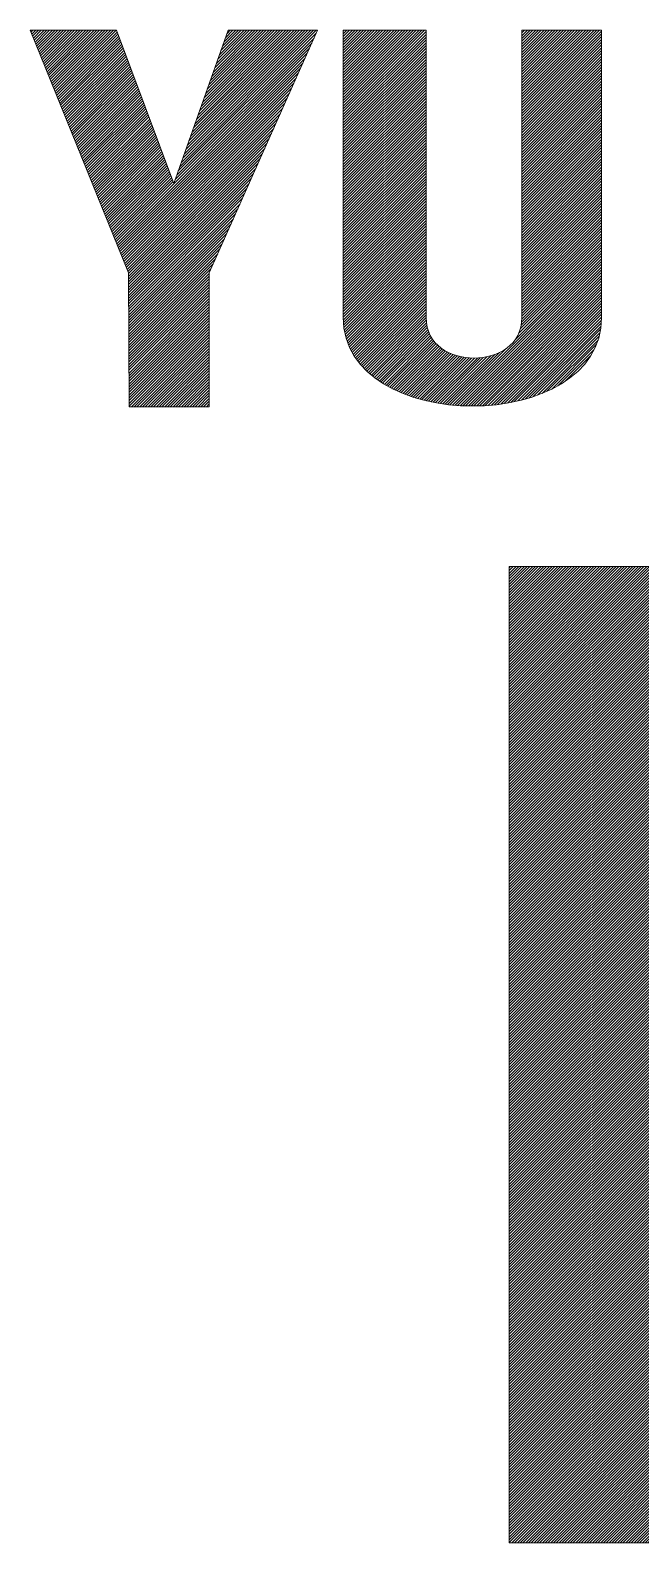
# Model space of a CAD drawing. Header units: millimetres. Extents: x 1204 to 1763, y -128 to 303.
# Drawn here: x 1629.6 to 1633.48, y -112.68 to -103.06 of the extents above; entities that cross this region are included whole.
import ezdxf

# ---------------------------------------------------------------- set-up
doc = ezdxf.new("R2010")
doc.units = ezdxf.units.MM

msp = doc.modelspace()

# ---------------------------------------------------------------- hatches: boundary and pattern name
h = msp.add_hatch()
h.set_pattern_fill('ANSI31', color=256, scale=0.1, style=0)
h.set_pattern_definition([(45, (1136.182698, 64.533943), (-0.00883883476, 0.00883883476), [])])
h.paths.add_polyline_path([(1647.8775, -108.6402), (1647.8725, -108.5592), (1647.8643, -108.4815), (1647.8511, -108.4055), (1647.8345, -108.3311), (1647.8147, -108.26), (1647.7899, -108.1906), (1647.7618, -108.1245), (1647.7304, -108.0601), (1647.6957, -107.9989), (1647.6577, -107.941), (1647.6164, -107.8849), (1647.5717, -107.8303), (1647.5238, -107.7791), (1647.4742, -107.7311), (1647.4213, -107.6849), (1647.3651, -107.6402), (1647.3073, -107.5989), (1647.2461, -107.5609), (1647.1833, -107.5262), (1647.1172, -107.4931), (1647.0494, -107.4617), (1646.98, -107.4336), (1646.9089, -107.4088), (1646.8346, -107.3857), (1646.7602, -107.3659), (1646.6825, -107.3477), (1646.6048, -107.3345), (1646.5238, -107.3212), (1646.4429, -107.313), (1646.3602, -107.3064), (1646.2776, -107.3014), (1646.1916, -107.2998), (1645.7867, -107.2998), (1645.6974, -107.3014), (1645.6098, -107.3064), (1645.5255, -107.313), (1645.4412, -107.3245), (1645.3586, -107.3378), (1645.2776, -107.3526), (1645.1983, -107.3725), (1645.1206, -107.394), (1645.0446, -107.4188), (1644.9718, -107.4452), (1644.9008, -107.4766), (1644.8314, -107.5097), (1644.7652, -107.5444), (1644.7008, -107.584), (1644.638, -107.6254), (1644.5801, -107.67), (1644.5239, -107.7179), (1644.4694, -107.7675), (1644.4198, -107.8204), (1644.3719, -107.8766), (1644.3289, -107.9344), (1644.2876, -107.9956), (1644.2496, -108.0601), (1644.2165, -108.1278), (1644.1851, -108.1972), (1644.1587, -108.27), (1644.1355, -108.3443), (1644.1157, -108.4237), (1644.1008, -108.5047), (1644.0892, -108.5873), (1644.0826, -108.6732), (1644.0793, -108.7625), (1644.0793, -111.2616), (1644.0826, -111.3475), (1644.0892, -111.4318), (1644.0992, -111.5128), (1644.114, -111.5921), (1644.1306, -111.6681), (1644.1504, -111.7409), (1644.1735, -111.8119), (1644.2, -111.8797), (1644.2297, -111.9442), (1644.2628, -112.007), (1644.2991, -112.0665), (1644.3388, -112.1243), (1644.3801, -112.1789), (1644.4264, -112.2301), (1644.4743, -112.278), (1644.5256, -112.3243), (1644.5785, -112.3673), (1644.6363, -112.4086), (1644.6958, -112.4466), (1644.757, -112.4813), (1644.8231, -112.5127), (1644.8909, -112.5425), (1644.9603, -112.5689), (1645.033, -112.5937), (1645.109, -112.6136), (1645.1867, -112.6317), (1645.2677, -112.6483), (1645.3503, -112.6598), (1645.4346, -112.6698), (1645.5222, -112.678), (1645.6131, -112.6813), (1645.704, -112.683), (1646.2528, -112.683), (1646.3321, -112.6813), (1646.4114, -112.678), (1646.4891, -112.6714), (1646.5668, -112.6631), (1646.6428, -112.6516), (1646.7172, -112.6367), (1646.7916, -112.6202), (1646.8643, -112.602), (1646.9354, -112.5805), (1647.0032, -112.5574), (1647.0709, -112.5309), (1647.137, -112.5028), (1647.1998, -112.4714), (1647.261, -112.4384), (1647.3205, -112.4037), (1647.3767, -112.3656), (1647.4312, -112.326), (1647.4825, -112.2846), (1647.5321, -112.2417), (1647.5783, -112.1954), (1647.6213, -112.1475), (1647.661, -112.0979), (1647.6973, -112.045), (1647.732, -111.9904), (1647.7618, -111.9359), (1647.7882, -111.8764), (1647.8114, -111.8169), (1647.8312, -111.7557), (1647.8477, -111.6913), (1647.8593, -111.6268), (1647.8659, -111.5591), (1647.8692, -111.4896), (1647.8775, -110.5905), (1646.3338, -110.5905), (1646.3338, -111.3425), (1646.3311, -111.4237), (1646.3115, -111.512), (1646.2786, -111.5877), (1646.2397, -111.6475), (1646.1783, -111.7051), (1646.1153, -111.7436), (1646.0511, -111.7661), (1645.9768, -111.7772), (1645.9024, -111.7698), (1645.8381, -111.7505), (1645.7753, -111.7156), (1645.7207, -111.6679), (1645.6754, -111.6016), (1645.6468, -111.5359), (1645.6257, -111.4444), (1645.6231, -111.3624), (1645.6231, -108.6005), (1645.6251, -108.5447), (1645.6428, -108.4636), (1645.6768, -108.3956), (1645.715, -108.3485), (1645.778, -108.3013), (1645.8324, -108.2757), (1645.8894, -108.2607), (1645.9615, -108.2535), (1646.0354, -108.2605), (1646.0948, -108.2761), (1646.1575, -108.304), (1646.217, -108.346), (1646.2613, -108.3935), (1646.2959, -108.4454), (1646.3249, -108.5215), (1646.3338, -108.5923), (1646.3338, -109.3112), (1645.6231, -109.3112), (1645.6231, -110.1443), (1647.8775, -110.1443)])
h.paths.add_polyline_path([(1643.1042, -108.3162), (1643.8165, -108.3162), (1643.8165, -107.2998), (1641.0745, -107.2998), (1641.0745, -108.3162), (1641.5819, -108.3162), (1641.6018, -111.7078), (1641.6034, -111.7706), (1641.6067, -111.8318), (1641.6117, -111.8896), (1641.6199, -111.9458), (1641.6299, -111.9987), (1641.6414, -112.0499), (1641.6546, -112.0995), (1641.6712, -112.1475), (1641.6877, -112.1921), (1641.7075, -112.2351), (1641.729, -112.2764), (1641.7522, -112.3161), (1641.777, -112.3524), (1641.8034, -112.3871), (1641.8315, -112.4202), (1641.8612, -112.4499), (1641.891, -112.4797), (1641.9241, -112.5061), (1641.9588, -112.5309), (1641.9935, -112.5541), (1642.0315, -112.5739), (1642.0695, -112.5937), (1642.1092, -112.6103), (1642.1505, -112.6251), (1642.1918, -112.64), (1642.2348, -112.6516), (1642.2794, -112.6598), (1642.324, -112.6681), (1642.3703, -112.6747), (1642.4182, -112.6797), (1642.4662, -112.6813), (1642.5158, -112.683), (1643.8165, -112.683), (1643.8165, -111.7276), (1643.3653, -111.726), (1643.3223, -111.726), (1643.2876, -111.7111), (1643.2612, -111.7012), (1643.1993, -111.6536), (1643.1543, -111.5905), (1643.1216, -111.5212), (1643.107, -111.4555), (1643.1042, -111.4037)])
h.paths.add_polyline_path([(1640.8481, -111.326), (1640.8497, -111.2401), (1640.8497, -108.6617), (1640.8481, -108.589), (1640.8415, -108.5195), (1640.8299, -108.4501), (1640.8134, -108.3807), (1640.7935, -108.3146), (1640.7704, -108.2485), (1640.7423, -108.1857), (1640.7109, -108.1229), (1640.6762, -108.0634), (1640.6382, -108.0039), (1640.5968, -107.946), (1640.5522, -107.8915), (1640.5059, -107.8386), (1640.4547, -107.7873), (1640.4035, -107.7378), (1640.3473, -107.6915), (1640.2911, -107.6468), (1640.2316, -107.6039), (1640.1704, -107.5642), (1640.106, -107.5278), (1640.0415, -107.4931), (1639.9754, -107.4601), (1639.9076, -107.432), (1639.8399, -107.4039), (1639.7688, -107.3807), (1639.6994, -107.3593), (1639.6283, -107.3427), (1639.5556, -107.3279), (1639.4828, -107.3163), (1639.4118, -107.308), (1639.339, -107.3014), (1639.2663, -107.2998), (1638.6779, -107.2998), (1638.5887, -107.3031), (1638.5011, -107.308), (1638.4168, -107.3163), (1638.3325, -107.3295), (1638.2515, -107.346), (1638.1722, -107.3642), (1638.0961, -107.3874), (1638.0218, -107.4121), (1637.949, -107.4402), (1637.878, -107.4716), (1637.8102, -107.5064), (1637.7457, -107.5427), (1637.6829, -107.5824), (1637.6218, -107.6237), (1637.5639, -107.6667), (1637.5094, -107.713), (1637.4565, -107.7625), (1637.4086, -107.8121), (1637.3606, -107.865), (1637.3177, -107.9196), (1637.278, -107.9758), (1637.24, -108.0336), (1637.2069, -108.0931), (1637.1755, -108.1526), (1637.1474, -108.2154), (1637.1226, -108.2799), (1637.1028, -108.3443), (1637.0846, -108.4088), (1637.0714, -108.4766), (1637.0615, -108.5443), (1637.0549, -108.6121), (1637.0515, -108.6815), (1638.5754, -108.5592), (1638.5778, -108.5067), (1638.5974, -108.4449), (1638.626, -108.3909), (1638.6845, -108.3278), (1638.7576, -108.2891), (1638.8286, -108.2655), (1638.8812, -108.2576), (1638.9418, -108.2545), (1639.0223, -108.2626), (1639.0614, -108.2749), (1639.1005, -108.2873), (1639.1771, -108.3278), (1639.2344, -108.3895), (1639.2662, -108.4436), (1639.284, -108.5113), (1639.2862, -108.5592), (1639.2862, -111.4037), (1639.284, -111.4677), (1639.2656, -111.5637), (1639.2344, -111.6323), (1639.1895, -111.6979), (1639.1348, -111.7492), (1639.0777, -111.7828), (1639.0148, -111.8059), (1638.9308, -111.8186), (1638.8468, -111.8059), (1638.7914, -111.7855), (1638.728, -111.7503), (1638.6721, -111.6979), (1638.6259, -111.6303), (1638.5984, -111.5632), (1638.5778, -111.4739), (1638.5754, -111.4037), (1638.5754, -108.5592), (1637.0515, -108.6815), (1637.0515, -111.3012), (1637.0549, -111.3855), (1637.0631, -111.4682), (1637.0763, -111.5475), (1637.0929, -111.6235), (1637.116, -111.6979), (1637.1425, -111.769), (1637.1739, -111.8367), (1637.2086, -111.9028), (1637.2482, -111.9673), (1637.2896, -112.0268), (1637.3358, -112.0847), (1637.3838, -112.1409), (1637.435, -112.1937), (1637.4895, -112.2433), (1637.5474, -112.2913), (1637.6052, -112.3359), (1637.6664, -112.3772), (1637.7292, -112.4169), (1637.7937, -112.4532), (1637.8598, -112.4863), (1637.9259, -112.5177), (1637.9937, -112.5474), (1638.0631, -112.5722), (1638.1325, -112.5954), (1638.2019, -112.6169), (1638.2713, -112.6334), (1638.3407, -112.6483), (1638.4085, -112.6615), (1638.4779, -112.6714), (1638.5457, -112.678), (1638.6118, -112.6813), (1638.6779, -112.683), (1639.1638, -112.683), (1639.2514, -112.6797), (1639.339, -112.6731), (1639.4233, -112.6648), (1639.5076, -112.6532), (1639.5903, -112.64), (1639.6696, -112.6218), (1639.7489, -112.602), (1639.825, -112.5805), (1639.901, -112.5541), (1639.9737, -112.526), (1640.0448, -112.4962), (1640.1126, -112.4615), (1640.1787, -112.4268), (1640.2415, -112.3871), (1640.3026, -112.3458), (1640.3621, -112.3012), (1640.4167, -112.2549), (1640.4696, -112.2053), (1640.5192, -112.1524), (1640.5671, -112.0979), (1640.6101, -112.0417), (1640.6497, -111.9805), (1640.6877, -111.9177), (1640.7208, -111.8533), (1640.7506, -111.7855), (1640.777, -111.7161), (1640.7985, -111.6434), (1640.8167, -111.5673), (1640.8315, -111.4896), (1640.8415, -111.4087)])
h.paths.add_polyline_path([(1636.564, -110.2252), (1636.5623, -110.1723), (1636.5574, -110.1228), (1636.5507, -110.0732), (1636.5392, -110.0252), (1636.5243, -109.979), (1636.5078, -109.9343), (1636.4879, -109.893), (1636.4665, -109.8517), (1636.44, -109.812), (1636.4136, -109.774), (1636.3822, -109.7377), (1636.3508, -109.7029), (1636.316, -109.6699), (1636.2797, -109.6385), (1636.24, -109.6087), (1636.1987, -109.5806), (1636.1557, -109.5542), (1636.1111, -109.5278), (1636.0648, -109.5046), (1636.0169, -109.4815), (1635.9673, -109.4616), (1635.9161, -109.4418), (1635.8648, -109.4253), (1635.8103, -109.4087), (1635.7557, -109.3939), (1635.6995, -109.3807), (1635.6433, -109.3691), (1635.5855, -109.3575), (1635.526, -109.3492), (1635.4665, -109.3426), (1635.407, -109.336), (1635.3458, -109.3311), (1635.407, -109.3261), (1635.4665, -109.3178), (1635.526, -109.3079), (1635.5855, -109.2947), (1635.6433, -109.2782), (1635.6995, -109.26), (1635.7557, -109.2385), (1635.8103, -109.2154), (1635.8648, -109.1906), (1635.9161, -109.1625), (1635.9673, -109.1327), (1636.0169, -109.1013), (1636.0648, -109.0666), (1636.1111, -109.0303), (1636.1557, -108.9922), (1636.1987, -108.9526), (1636.24, -108.9113), (1636.2797, -108.8683), (1636.316, -108.8253), (1636.3508, -108.779), (1636.3822, -108.7311), (1636.4136, -108.6815), (1636.44, -108.6319), (1636.4665, -108.5807), (1636.4879, -108.5278), (1636.5078, -108.4749), (1636.5243, -108.4187), (1636.5392, -108.3642), (1636.5507, -108.308), (1636.5574, -108.2501), (1636.5623, -108.1923), (1636.564, -108.1328), (1636.564, -107.6865), (1636.5623, -107.6171), (1636.5574, -107.551), (1636.5491, -107.4849), (1636.5375, -107.4221), (1636.5226, -107.3609), (1636.5028, -107.2998), (1636.4813, -107.2419), (1636.4565, -107.1841), (1636.4284, -107.1295), (1636.397, -107.0766), (1636.3623, -107.027), (1636.3243, -106.9775), (1636.283, -106.9295), (1636.2384, -106.8849), (1636.1921, -106.8419), (1636.1408, -106.8023), (1636.088, -106.7626), (1636.0318, -106.7262), (1635.9723, -106.6932), (1635.9095, -106.6601), (1635.845, -106.6304), (1635.7772, -106.6039), (1635.7062, -106.5791), (1635.6318, -106.556), (1635.5541, -106.5362), (1635.4748, -106.518), (1635.3921, -106.5031), (1635.3078, -106.4915), (1635.2202, -106.4816), (1635.1293, -106.4733), (1635.0351, -106.47), (1634.9392, -106.4684), (1632.6451, -106.4684), (1632.6451, -112.683), (1634.2087, -112.683), (1634.2087, -107.3411), (1634.5343, -107.3411), (1634.6296, -107.3486), (1634.738, -107.3913), (1634.8339, -107.4667), (1634.8897, -107.5394), (1634.9244, -107.5923), (1634.9541, -107.6518), (1634.9789, -107.7146), (1635.0021, -107.7807), (1635.0186, -107.8485), (1635.0318, -107.9212), (1635.0417, -107.9939), (1635.0467, -108.0683), (1635.0483, -108.1427), (1635.0467, -108.2187), (1635.0401, -108.2931), (1635.0285, -108.3658), (1635.0136, -108.4369), (1634.9954, -108.5063), (1634.9723, -108.5724), (1634.9459, -108.6352), (1634.9161, -108.6947), (1634.8814, -108.7476), (1634.8231, -108.8236), (1634.7363, -108.8919), (1634.6264, -108.9385), (1634.5343, -108.946), (1634.2087, -108.946), (1634.2087, -109.8401), (1634.5938, -109.8401), (1634.6327, -109.8401), (1634.6698, -109.8501), (1634.7187, -109.8631), (1634.7904, -109.9041), (1634.8219, -109.9327), (1634.8471, -109.9537), (1634.8764, -109.9889), (1634.8976, -110.0143), (1634.9227, -110.0533), (1634.9436, -110.0859), (1634.9624, -110.1261), (1634.974, -110.1509), (1634.9839, -110.1773), (1635.0028, -110.2245), (1635.0103, -110.2566), (1635.0193, -110.2852), (1635.0285, -110.3376), (1635.0335, -110.3641), (1635.0401, -110.417), (1635.0401, -110.4434), (1635.0417, -110.4682), (1635.0417, -112.683), (1636.564, -112.683)])

# ---------------------------------------------------------------- linework, layer by layer
at = {"color": 5, "lineweight": 0}
for p, q in [((1629.5973, -103.0553), (1630.2221, -104.5991)), ((1630.1461, -103.0553), (1629.5973, -103.0553)), ((1629.5973, -103.0553), (1629.5973, -103.0553)), ((1630.5114, -104.0305), (1630.1461, -103.0553)), ((1630.8568, -103.0553), (1630.5114, -104.0305)), ((1630.7361, -104.5991), (1631.4254, -103.0553)), ((1631.4254, -103.0553), (1630.8568, -103.0553)), ((1631.589, -103.0553), (1631.589, -104.8833)), ((1632.1162, -103.0553), (1631.589, -103.0553)), ((1631.589, -103.0553), (1631.589, -103.0553)), ((1632.1162, -104.8833), (1632.1162, -103.0553)), ((1633.2335, -103.0553), (1632.7261, -103.0553)), ((1632.7261, -103.0553), (1632.7261, -104.8833)), ((1633.2335, -104.8833), (1633.2335, -103.0553)), ((1630.2221, -104.5991), (1630.2271, -105.4519)), ((1630.7361, -105.4519), (1630.7361, -104.5991)), ((1631.589, -104.8833), (1631.5939, -104.9511)), ((1632.1179, -104.9147), (1632.1162, -104.8833)), ((1632.1229, -104.9445), (1632.1179, -104.9147)), ((1632.7245, -104.9147), (1632.7195, -104.9445)), ((1632.7261, -104.8833), (1632.7245, -104.9147)), ((1633.2286, -104.9511), (1633.2335, -104.8833)), ((1631.5939, -104.9511), (1631.6072, -105.0156)), ((1631.6072, -105.0156), (1631.6287, -105.0751)), ((1632.1311, -104.9709), (1632.1229, -104.9445)), ((1632.1427, -104.9974), (1632.1311, -104.9709)), ((1632.1559, -105.0205), (1632.1427, -104.9974)), ((1632.1724, -105.042), (1632.1559, -105.0205)), ((1632.6865, -105.0205), (1632.6699, -105.042)), ((1632.6997, -104.9974), (1632.6865, -105.0205)), ((1632.7113, -104.9709), (1632.6997, -104.9974)), ((1632.7195, -104.9445), (1632.7113, -104.9709)), ((1633.1922, -105.0751), (1633.2154, -105.0156)), ((1633.2154, -105.0156), (1633.2286, -104.9511)), ((1631.6287, -105.0751), (1631.6584, -105.1296)), ((1631.6584, -105.1296), (1631.6964, -105.1808)), ((1632.1906, -105.0602), (1632.1724, -105.042)), ((1632.2121, -105.0784), (1632.1906, -105.0602)), ((1632.2336, -105.0932), (1632.2121, -105.0784)), ((1632.2584, -105.1065), (1632.2336, -105.0932)), ((1632.2832, -105.1164), (1632.2584, -105.1065)), ((1632.3096, -105.1263), (1632.2832, -105.1164)), ((1632.3361, -105.1329), (1632.3096, -105.1263)), ((1632.3642, -105.1379), (1632.3361, -105.1329)), ((1632.5063, -105.1329), (1632.4782, -105.1379)), ((1632.5327, -105.1263), (1632.5063, -105.1329)), ((1632.5592, -105.1164), (1632.5327, -105.1263)), ((1632.584, -105.1065), (1632.5592, -105.1164)), ((1632.6088, -105.0932), (1632.584, -105.1065)), ((1632.6303, -105.0784), (1632.6088, -105.0932)), ((1632.6518, -105.0602), (1632.6303, -105.0784)), ((1632.6699, -105.042), (1632.6518, -105.0602)), ((1633.1261, -105.1808), (1633.1625, -105.1296)), ((1633.1625, -105.1296), (1633.1922, -105.0751)), ((1631.6964, -105.1808), (1631.741, -105.2271)), ((1631.741, -105.2271), (1631.7906, -105.2684)), ((1632.3923, -105.1412), (1632.3642, -105.1379)), ((1632.422, -105.1428), (1632.3923, -105.1412)), ((1632.4501, -105.1412), (1632.422, -105.1428)), ((1632.4782, -105.1379), (1632.4501, -105.1412)), ((1633.0319, -105.2684), (1633.0815, -105.2271)), ((1633.0815, -105.2271), (1633.1261, -105.1808)), ((1631.7906, -105.2684), (1631.8452, -105.3065)), ((1631.8452, -105.3065), (1631.9063, -105.3395)), ((1632.9162, -105.3395), (1632.9774, -105.3065)), ((1632.9774, -105.3065), (1633.0319, -105.2684)), ((1631.9063, -105.3395), (1631.9708, -105.3676)), ((1631.9708, -105.3676), (1632.0386, -105.3924)), ((1632.0386, -105.3924), (1632.1096, -105.4122)), ((1632.1096, -105.4122), (1632.1824, -105.4271)), ((1632.6402, -105.4271), (1632.7129, -105.4122)), ((1632.7129, -105.4122), (1632.784, -105.3924)), ((1632.784, -105.3924), (1632.8517, -105.3676)), ((1632.8517, -105.3676), (1632.9162, -105.3395)), ((1630.2271, -105.4519), (1630.7361, -105.4519)), ((1632.1824, -105.4271), (1632.2584, -105.4387)), ((1632.2584, -105.4387), (1632.3344, -105.4453)), ((1632.3344, -105.4453), (1632.4104, -105.4469)), ((1632.4104, -105.4469), (1632.4881, -105.4453)), ((1632.4881, -105.4453), (1632.5642, -105.4387)), ((1632.5642, -105.4387), (1632.6402, -105.4271))]:
    msp.add_line(p, q, dxfattribs=at)
at = {"color": 5}
for p, q in [((1629.6023, -103.0676), (1629.6145, -103.0553)), ((1629.6074, -103.0801), (1629.6322, -103.0553)), ((1629.6125, -103.0927), (1629.6499, -103.0553)), ((1629.6176, -103.1053), (1629.6676, -103.0553)), ((1629.6227, -103.1179), (1629.6852, -103.0553)), ((1629.6278, -103.1305), (1629.7029, -103.0553)), ((1629.6329, -103.1431), (1629.7206, -103.0553)), ((1629.6379, -103.1556), (1629.7383, -103.0553)), ((1629.643, -103.1682), (1629.756, -103.0553)), ((1629.6481, -103.1808), (1629.7736, -103.0553)), ((1629.6532, -103.1934), (1629.7913, -103.0553)), ((1629.6583, -103.206), (1629.809, -103.0553)), ((1629.6634, -103.2186), (1629.8267, -103.0553)), ((1629.6685, -103.2312), (1629.8443, -103.0553)), ((1629.6736, -103.2437), (1629.862, -103.0553)), ((1629.6787, -103.2563), (1629.8797, -103.0553)), ((1629.6838, -103.2689), (1629.8974, -103.0553)), ((1629.6889, -103.2815), (1629.9151, -103.0553)), ((1629.694, -103.2941), (1629.9327, -103.0553)), ((1629.6991, -103.3067), (1629.9504, -103.0553)), ((1629.7042, -103.3192), (1629.9681, -103.0553)), ((1629.7093, -103.3318), (1629.9858, -103.0553)), ((1629.7143, -103.3444), (1630.0034, -103.0553)), ((1629.7194, -103.357), (1630.0211, -103.0553)), ((1629.7245, -103.3696), (1630.0388, -103.0553)), ((1629.7296, -103.3822), (1630.0565, -103.0553)), ((1629.7347, -103.3948), (1630.0741, -103.0553)), ((1629.7398, -103.4073), (1630.0918, -103.0553)), ((1629.7449, -103.4199), (1630.1095, -103.0553)), ((1629.75, -103.4325), (1630.1272, -103.0553)), ((1629.7551, -103.4451), (1630.1449, -103.0553)), ((1629.7602, -103.4577), (1630.1506, -103.0673)), ((1629.7653, -103.4703), (1630.1554, -103.0802)), ((1629.7704, -103.4828), (1630.1602, -103.093)), ((1629.7755, -103.4954), (1630.165, -103.1059)), ((1630.5297, -103.9786), (1631.4031, -103.1053)), ((1630.5394, -103.9512), (1631.4173, -103.0733)), ((1630.5491, -103.9238), (1631.4177, -103.0553)), ((1630.5588, -103.8965), (1631.4, -103.0553)), ((1630.5685, -103.8691), (1631.3823, -103.0553)), ((1630.5782, -103.8417), (1631.3646, -103.0553)), ((1630.5879, -103.8143), (1631.3469, -103.0553)), ((1630.5976, -103.787), (1631.3293, -103.0553)), ((1630.6073, -103.7596), (1631.3116, -103.0553)), ((1630.617, -103.7322), (1631.2939, -103.0553)), ((1630.6267, -103.7048), (1631.2762, -103.0553)), ((1630.6364, -103.6775), (1631.2586, -103.0553)), ((1630.6461, -103.6501), (1631.2409, -103.0553)), ((1630.6558, -103.6227), (1631.2232, -103.0553)), ((1630.6655, -103.5953), (1631.2055, -103.0553)), ((1630.6752, -103.568), (1631.1878, -103.0553)), ((1630.6849, -103.5406), (1631.1702, -103.0553)), ((1630.6946, -103.5132), (1631.1525, -103.0553)), ((1630.7043, -103.4858), (1631.1348, -103.0553)), ((1630.714, -103.4585), (1631.1171, -103.0553)), ((1630.7237, -103.4311), (1631.0995, -103.0553)), ((1630.7334, -103.4037), (1631.0818, -103.0553)), ((1630.7431, -103.3763), (1631.0641, -103.0553)), ((1630.7528, -103.349), (1631.0464, -103.0553)), ((1630.7625, -103.3216), (1631.0287, -103.0553)), ((1630.7722, -103.2942), (1631.0111, -103.0553)), ((1630.7819, -103.2668), (1630.9934, -103.0553)), ((1630.7916, -103.2395), (1630.9757, -103.0553)), ((1630.8013, -103.2121), (1630.958, -103.0553)), ((1630.811, -103.1847), (1630.9404, -103.0553)), ((1630.8207, -103.1573), (1630.9227, -103.0553)), ((1630.8303, -103.13), (1630.905, -103.0553)), ((1630.84, -103.1026), (1630.8873, -103.0553)), ((1630.8497, -103.0752), (1630.8696, -103.0553)), ((1631.589, -103.0608), (1631.5944, -103.0553)), ((1631.589, -103.0784), (1631.6121, -103.0553)), ((1631.589, -103.0961), (1631.6298, -103.0553)), ((1631.589, -103.1138), (1631.6475, -103.0553)), ((1631.589, -103.1315), (1631.6651, -103.0553)), ((1631.589, -103.1491), (1631.6828, -103.0553)), ((1631.589, -103.1668), (1631.7005, -103.0553)), ((1631.589, -103.1845), (1631.7182, -103.0553)), ((1631.589, -103.2022), (1631.7359, -103.0553)), ((1631.589, -103.2199), (1631.7535, -103.0553)), ((1631.589, -103.2375), (1631.7712, -103.0553)), ((1631.589, -103.2552), (1631.7889, -103.0553)), ((1631.589, -103.2729), (1631.8066, -103.0553)), ((1631.589, -103.2906), (1631.8242, -103.0553)), ((1631.589, -103.3082), (1631.8419, -103.0553)), ((1631.589, -103.3259), (1631.8596, -103.0553)), ((1631.589, -103.3436), (1631.8773, -103.0553)), ((1631.589, -103.3613), (1631.8949, -103.0553)), ((1631.589, -103.379), (1631.9126, -103.0553)), ((1631.589, -103.3966), (1631.9303, -103.0553)), ((1631.589, -103.4143), (1631.948, -103.0553)), ((1631.589, -103.432), (1631.9657, -103.0553)), ((1631.589, -103.4497), (1631.9833, -103.0553)), ((1631.589, -103.4673), (1632.001, -103.0553)), ((1631.589, -103.485), (1632.0187, -103.0553)), ((1631.589, -103.5027), (1632.0364, -103.0553)), ((1631.589, -103.5204), (1632.054, -103.0553)), ((1631.589, -103.5381), (1632.0717, -103.0553)), ((1631.589, -103.5557), (1632.0894, -103.0553)), ((1631.589, -103.5734), (1632.1071, -103.0553)), ((1631.589, -103.5911), (1632.1162, -103.0638)), ((1631.589, -103.6088), (1632.1162, -103.0815)), ((1631.589, -103.6264), (1632.1162, -103.0992)), ((1632.7261, -103.0727), (1632.7435, -103.0553)), ((1632.7261, -103.0903), (1632.7612, -103.0553)), ((1632.7261, -103.108), (1632.7788, -103.0553)), ((1632.7261, -103.1257), (1632.7965, -103.0553)), ((1632.7261, -103.1434), (1632.8142, -103.0553)), ((1632.7261, -103.1611), (1632.8319, -103.0553)), ((1632.7261, -103.1787), (1632.8495, -103.0553)), ((1632.7261, -103.1964), (1632.8672, -103.0553)), ((1632.7261, -103.2141), (1632.8849, -103.0553)), ((1632.7261, -103.2318), (1632.9026, -103.0553)), ((1632.7261, -103.2494), (1632.9203, -103.0553)), ((1632.7261, -103.2671), (1632.9379, -103.0553)), ((1632.7261, -103.2848), (1632.9556, -103.0553)), ((1632.7261, -103.3025), (1632.9733, -103.0553)), ((1632.7261, -103.3202), (1632.991, -103.0553)), ((1632.7261, -103.3378), (1633.0086, -103.0553)), ((1632.7261, -103.3555), (1633.0263, -103.0553)), ((1632.7261, -103.3732), (1633.044, -103.0553)), ((1632.7261, -103.3909), (1633.0617, -103.0553)), ((1632.7261, -103.4085), (1633.0794, -103.0553)), ((1632.7261, -103.4262), (1633.097, -103.0553)), ((1632.7261, -103.4439), (1633.1147, -103.0553)), ((1632.7261, -103.4616), (1633.1324, -103.0553)), ((1632.7261, -103.4793), (1633.1501, -103.0553)), ((1632.7261, -103.4969), (1633.1677, -103.0553)), ((1632.7261, -103.5146), (1633.1854, -103.0553)), ((1632.7261, -103.5323), (1633.2031, -103.0553)), ((1632.7261, -103.55), (1633.2208, -103.0553)), ((1632.7261, -103.5676), (1633.2335, -103.0602)), ((1632.7261, -103.5853), (1633.2335, -103.0779)), ((1632.7261, -103.603), (1633.2335, -103.0956)), ((1629.7806, -103.508), (1630.1698, -103.1187)), ((1629.7856, -103.5206), (1630.1747, -103.1316)), ((1629.7907, -103.5332), (1630.1795, -103.1445)), ((1629.7958, -103.5458), (1630.1843, -103.1573)), ((1629.8009, -103.5584), (1630.1891, -103.1702)), ((1629.806, -103.5709), (1630.1939, -103.183)), ((1629.8111, -103.5835), (1630.1987, -103.1959)), ((1630.1422, -104.4015), (1631.3745, -103.1691)), ((1630.1473, -104.4141), (1631.3603, -103.2011)), ((1630.52, -104.006), (1631.3888, -103.1372)), ((1631.589, -103.6441), (1632.1162, -103.1169)), ((1631.589, -103.6618), (1632.1162, -103.1346)), ((1631.589, -103.6795), (1632.1162, -103.1522)), ((1631.589, -103.6972), (1632.1162, -103.1699)), ((1631.589, -103.7148), (1632.1162, -103.1876)), ((1631.589, -103.7325), (1632.1162, -103.2053)), ((1632.7261, -103.6207), (1633.2335, -103.1133)), ((1632.7261, -103.6384), (1633.2335, -103.1309)), ((1632.7261, -103.656), (1633.2335, -103.1486)), ((1632.7261, -103.6737), (1633.2335, -103.1663)), ((1632.7261, -103.6914), (1633.2335, -103.184)), ((1632.7261, -103.7091), (1633.2335, -103.2017)), ((1629.8162, -103.5961), (1630.2036, -103.2088)), ((1629.8213, -103.6087), (1630.2084, -103.2216)), ((1629.8264, -103.6213), (1630.2132, -103.2345)), ((1629.8315, -103.6339), (1630.218, -103.2473)), ((1629.8366, -103.6464), (1630.2228, -103.2602)), ((1629.8417, -103.659), (1630.2276, -103.2731)), ((1629.8468, -103.6716), (1630.2325, -103.2859)), ((1629.8519, -103.6842), (1630.2373, -103.2988)), ((1630.1524, -104.4267), (1631.346, -103.233)), ((1630.1574, -104.4393), (1631.3318, -103.2649)), ((1630.1625, -104.4519), (1631.3175, -103.2969)), ((1631.589, -103.7502), (1632.1162, -103.2229)), ((1631.589, -103.7679), (1632.1162, -103.2406)), ((1631.589, -103.7855), (1632.1162, -103.2583)), ((1631.589, -103.8032), (1632.1162, -103.276)), ((1631.589, -103.8209), (1632.1162, -103.2937)), ((1632.7261, -103.7267), (1633.2335, -103.2193)), ((1632.7261, -103.7444), (1633.2335, -103.237)), ((1632.7261, -103.7621), (1633.2335, -103.2547)), ((1632.7261, -103.7798), (1633.2335, -103.2724)), ((1632.7261, -103.7975), (1633.2335, -103.29)), ((1629.857, -103.6968), (1630.2421, -103.3116)), ((1629.862, -103.7094), (1630.2469, -103.3245)), ((1629.8671, -103.722), (1630.2517, -103.3374)), ((1629.8722, -103.7345), (1630.2565, -103.3502)), ((1629.8773, -103.7471), (1630.2614, -103.3631)), ((1629.8824, -103.7597), (1630.2662, -103.3759)), ((1629.8875, -103.7723), (1630.271, -103.3888)), ((1630.1676, -104.4644), (1631.3033, -103.3288)), ((1630.1727, -104.477), (1631.289, -103.3608)), ((1630.1778, -104.4896), (1631.2747, -103.3927)), ((1631.589, -103.8386), (1632.1162, -103.3113)), ((1631.589, -103.8563), (1632.1162, -103.329)), ((1631.589, -103.8739), (1632.1162, -103.3467)), ((1631.589, -103.8916), (1632.1162, -103.3644)), ((1631.589, -103.9093), (1632.1162, -103.382)), ((1631.589, -103.927), (1632.1162, -103.3997)), ((1632.7261, -103.8151), (1633.2335, -103.3077)), ((1632.7261, -103.8328), (1633.2335, -103.3254)), ((1632.7261, -103.8505), (1633.2335, -103.3431)), ((1632.7261, -103.8682), (1633.2335, -103.3608)), ((1632.7261, -103.8858), (1633.2335, -103.3784)), ((1632.7261, -103.9035), (1633.2335, -103.3961)), ((1629.8926, -103.7849), (1630.2758, -103.4017)), ((1629.8977, -103.7975), (1630.2806, -103.4145)), ((1629.9028, -103.81), (1630.2854, -103.4274)), ((1629.9079, -103.8226), (1630.2903, -103.4402)), ((1629.913, -103.8352), (1630.2951, -103.4531)), ((1629.9181, -103.8478), (1630.2999, -103.466)), ((1629.9232, -103.8604), (1630.3047, -103.4788)), ((1629.9283, -103.873), (1630.3095, -103.4917)), ((1630.1829, -104.5022), (1631.2605, -103.4246)), ((1630.188, -104.5148), (1631.2462, -103.4566)), ((1630.1931, -104.5274), (1631.232, -103.4885)), ((1631.589, -103.9446), (1632.1162, -103.4174)), ((1631.589, -103.9623), (1632.1162, -103.4351)), ((1631.589, -103.98), (1632.1162, -103.4528)), ((1631.589, -103.9977), (1632.1162, -103.4704)), ((1631.589, -104.0154), (1632.1162, -103.4881)), ((1632.7261, -103.9212), (1633.2335, -103.4138)), ((1632.7261, -103.9389), (1633.2335, -103.4315)), ((1632.7261, -103.9566), (1633.2335, -103.4491)), ((1632.7261, -103.9742), (1633.2335, -103.4668)), ((1632.7261, -103.9919), (1633.2335, -103.4845)), ((1629.9333, -103.8856), (1630.3144, -103.5045)), ((1629.9384, -103.8981), (1630.3192, -103.5174)), ((1629.9435, -103.9107), (1630.324, -103.5303)), ((1629.9486, -103.9233), (1630.3288, -103.5431)), ((1629.9537, -103.9359), (1630.3336, -103.556)), ((1629.9588, -103.9485), (1630.3384, -103.5689)), ((1629.9639, -103.9611), (1630.3433, -103.5817)), ((1630.1982, -104.5399), (1631.2177, -103.5204)), ((1630.2033, -104.5525), (1631.2034, -103.5524)), ((1630.2084, -104.5651), (1631.1892, -103.5843)), ((1631.589, -104.033), (1632.1162, -103.5058)), ((1631.589, -104.0507), (1632.1162, -103.5235)), ((1631.589, -104.0684), (1632.1162, -103.5411)), ((1631.589, -104.0861), (1632.1162, -103.5588)), ((1631.589, -104.1037), (1632.1162, -103.5765)), ((1632.7261, -104.0096), (1633.2335, -103.5022)), ((1632.7261, -104.0273), (1633.2335, -103.5199)), ((1632.7261, -104.0449), (1633.2335, -103.5375)), ((1632.7261, -104.0626), (1633.2335, -103.5552)), ((1632.7261, -104.0803), (1633.2335, -103.5729)), ((1632.7261, -104.098), (1633.2335, -103.5906)), ((1629.969, -103.9736), (1630.3481, -103.5946)), ((1629.9741, -103.9862), (1630.3529, -103.6074)), ((1629.9792, -103.9988), (1630.3577, -103.6203)), ((1629.9843, -104.0114), (1630.3625, -103.6332)), ((1629.9894, -104.024), (1630.3673, -103.646)), ((1629.9945, -104.0366), (1630.3722, -103.6589)), ((1629.9996, -104.0492), (1630.377, -103.6717)), ((1630.0047, -104.0617), (1630.3818, -103.6846)), ((1630.2135, -104.5777), (1631.1749, -103.6162)), ((1630.2186, -104.5903), (1631.1607, -103.6482)), ((1630.2221, -104.6044), (1631.1464, -103.6801)), ((1631.589, -104.1214), (1632.1162, -103.5942)), ((1631.589, -104.1391), (1632.1162, -103.6118)), ((1631.589, -104.1568), (1632.1162, -103.6295)), ((1631.589, -104.1745), (1632.1162, -103.6472)), ((1631.589, -104.1921), (1632.1162, -103.6649)), ((1631.589, -104.2098), (1632.1162, -103.6826)), ((1632.7261, -104.1157), (1633.2335, -103.6082)), ((1632.7261, -104.1333), (1633.2335, -103.6259)), ((1632.7261, -104.151), (1633.2335, -103.6436)), ((1632.7261, -104.1687), (1633.2335, -103.6613)), ((1632.7261, -104.1864), (1633.2335, -103.6789)), ((1630.0097, -104.0743), (1630.3866, -103.6975)), ((1630.0148, -104.0869), (1630.3914, -103.7103)), ((1630.0199, -104.0995), (1630.3962, -103.7232)), ((1630.025, -104.1121), (1630.4011, -103.736)), ((1630.0301, -104.1247), (1630.4059, -103.7489)), ((1630.0352, -104.1372), (1630.4107, -103.7618)), ((1630.0403, -104.1498), (1630.4155, -103.7746)), ((1630.2222, -104.622), (1631.1322, -103.7121)), ((1630.2223, -104.6395), (1631.1179, -103.744)), ((1630.2224, -104.6571), (1631.1036, -103.7759)), ((1631.589, -104.2275), (1632.1162, -103.7002)), ((1631.589, -104.2452), (1632.1162, -103.7179)), ((1631.589, -104.2628), (1632.1162, -103.7356)), ((1631.589, -104.2805), (1632.1162, -103.7533)), ((1631.589, -104.2982), (1632.1162, -103.7709)), ((1632.7261, -104.204), (1633.2335, -103.6966)), ((1632.7261, -104.2217), (1633.2335, -103.7143)), ((1632.7261, -104.2394), (1633.2335, -103.732)), ((1632.7261, -104.2571), (1633.2335, -103.7497)), ((1632.7261, -104.2748), (1633.2335, -103.7673)), ((1632.7261, -104.2924), (1633.2335, -103.785)), ((1630.0454, -104.1624), (1630.4203, -103.7875)), ((1630.0505, -104.175), (1630.4251, -103.8003)), ((1630.0556, -104.1876), (1630.43, -103.8132)), ((1630.0607, -104.2002), (1630.4348, -103.8261)), ((1630.0658, -104.2127), (1630.4396, -103.8389)), ((1630.0709, -104.2253), (1630.4444, -103.8518)), ((1630.076, -104.2379), (1630.4492, -103.8646)), ((1630.081, -104.2505), (1630.4541, -103.8775)), ((1630.2226, -104.6747), (1631.0894, -103.8079)), ((1630.2227, -104.6923), (1631.0751, -103.8398)), ((1630.2228, -104.7098), (1631.0609, -103.8717)), ((1631.589, -104.3159), (1632.1162, -103.7886)), ((1631.589, -104.3336), (1632.1162, -103.8063)), ((1631.589, -104.3512), (1632.1162, -103.824)), ((1631.589, -104.3689), (1632.1162, -103.8417)), ((1631.589, -104.3866), (1632.1162, -103.8593)), ((1631.589, -104.4043), (1632.1162, -103.877)), ((1632.7261, -104.3101), (1633.2335, -103.8027)), ((1632.7261, -104.3278), (1633.2335, -103.8204)), ((1632.7261, -104.3455), (1633.2335, -103.838)), ((1632.7261, -104.3631), (1633.2335, -103.8557)), ((1632.7261, -104.3808), (1633.2335, -103.8734)), ((1630.0861, -104.2631), (1630.4589, -103.8904)), ((1630.0912, -104.2757), (1630.4637, -103.9032)), ((1630.0963, -104.2883), (1630.4685, -103.9161)), ((1630.1014, -104.3008), (1630.4733, -103.9289)), ((1630.1065, -104.3134), (1630.4781, -103.9418)), ((1630.1116, -104.326), (1630.483, -103.9547)), ((1630.1167, -104.3386), (1630.4878, -103.9675)), ((1630.2229, -104.7274), (1631.0466, -103.9037)), ((1630.223, -104.745), (1631.0323, -103.9356)), ((1630.2231, -104.7626), (1631.0181, -103.9675)), ((1631.589, -104.4219), (1632.1162, -103.8947)), ((1631.589, -104.4396), (1632.1162, -103.9124)), ((1631.589, -104.4573), (1632.1162, -103.93)), ((1631.589, -104.475), (1632.1162, -103.9477)), ((1631.589, -104.4927), (1632.1162, -103.9654)), ((1632.7261, -104.3985), (1633.2335, -103.8911)), ((1632.7261, -104.4162), (1633.2335, -103.9088)), ((1632.7261, -104.4339), (1633.2335, -103.9264)), ((1632.7261, -104.4515), (1633.2335, -103.9441)), ((1632.7261, -104.4692), (1633.2335, -103.9618)), ((1630.1218, -104.3512), (1630.4926, -103.9804)), ((1630.1269, -104.3638), (1630.4974, -103.9932)), ((1630.132, -104.3763), (1630.5022, -104.0061)), ((1630.1371, -104.3889), (1630.507, -104.019)), ((1630.2232, -104.7801), (1631.0038, -103.9995)), ((1630.2233, -104.7977), (1630.9896, -104.0314)), ((1630.2234, -104.8153), (1630.9753, -104.0633)), ((1631.589, -104.5103), (1632.1162, -103.9831)), ((1631.589, -104.528), (1632.1162, -104.0008)), ((1631.589, -104.5457), (1632.1162, -104.0184)), ((1631.589, -104.5634), (1632.1162, -104.0361)), ((1631.589, -104.581), (1632.1162, -104.0538)), ((1631.589, -104.5987), (1632.1162, -104.0715)), ((1632.7261, -104.4869), (1633.2335, -103.9795)), ((1632.7261, -104.5046), (1633.2335, -103.9971)), ((1632.7261, -104.5222), (1633.2335, -104.0148)), ((1632.7261, -104.5399), (1633.2335, -104.0325)), ((1632.7261, -104.5576), (1633.2335, -104.0502)), ((1632.7261, -104.5753), (1633.2335, -104.0679)), ((1630.2235, -104.8329), (1630.9611, -104.0953)), ((1630.2236, -104.8504), (1630.9468, -104.1272)), ((1630.2237, -104.868), (1630.9325, -104.1592)), ((1631.589, -104.6164), (1632.1162, -104.0891)), ((1631.589, -104.6341), (1632.1162, -104.1068)), ((1631.589, -104.6518), (1632.1162, -104.1245)), ((1631.589, -104.6694), (1632.1162, -104.1422)), ((1631.589, -104.6871), (1632.1162, -104.1599)), ((1632.7261, -104.593), (1633.2335, -104.0855)), ((1632.7261, -104.6106), (1633.2335, -104.1032)), ((1632.7261, -104.6283), (1633.2335, -104.1209)), ((1632.7261, -104.646), (1633.2335, -104.1386)), ((1632.7261, -104.6637), (1633.2335, -104.1562)), ((1630.2238, -104.8856), (1630.9183, -104.1911)), ((1630.2239, -104.9032), (1630.904, -104.223)), ((1630.224, -104.9207), (1630.8898, -104.255)), ((1631.589, -104.7048), (1632.1162, -104.1775)), ((1631.589, -104.7225), (1632.1162, -104.1952)), ((1631.589, -104.7401), (1632.1162, -104.2129)), ((1631.589, -104.7578), (1632.1162, -104.2306)), ((1631.589, -104.7755), (1632.1162, -104.2482)), ((1631.589, -104.7932), (1632.1162, -104.2659)), ((1632.7261, -104.6813), (1633.2335, -104.1739)), ((1632.7261, -104.699), (1633.2335, -104.1916)), ((1632.7261, -104.7167), (1633.2335, -104.2093)), ((1632.7261, -104.7344), (1633.2335, -104.227)), ((1632.7261, -104.752), (1633.2335, -104.2446)), ((1632.7261, -104.7697), (1633.2335, -104.2623)), ((1630.2241, -104.9383), (1630.8755, -104.2869)), ((1630.2242, -104.9559), (1630.8612, -104.3188)), ((1630.2243, -104.9735), (1630.847, -104.3508)), ((1631.589, -104.8108), (1632.1162, -104.2836)), ((1631.589, -104.8285), (1632.1162, -104.3013)), ((1631.589, -104.8462), (1632.1162, -104.319)), ((1631.589, -104.8639), (1632.1162, -104.3366)), ((1631.589, -104.8816), (1632.1162, -104.3543)), ((1632.7261, -104.7874), (1633.2335, -104.28)), ((1632.7261, -104.8051), (1633.2335, -104.2977)), ((1632.7261, -104.8228), (1633.2335, -104.3153)), ((1632.7261, -104.8404), (1633.2335, -104.333)), ((1632.7261, -104.8581), (1633.2335, -104.3507)), ((1630.2244, -104.991), (1630.8327, -104.3827)), ((1630.2245, -105.0086), (1630.8185, -104.4146)), ((1630.2246, -105.0262), (1630.8042, -104.4466)), ((1631.5901, -104.8982), (1632.1162, -104.372)), ((1631.5913, -104.9146), (1632.1162, -104.3897)), ((1631.5925, -104.9311), (1632.1162, -104.4073)), ((1631.5937, -104.9476), (1632.1162, -104.425)), ((1631.5963, -104.9626), (1632.1162, -104.4427)), ((1632.7087, -104.9816), (1633.2335, -104.4568)), ((1632.7178, -104.9548), (1633.2335, -104.4391)), ((1632.7213, -104.9336), (1633.2335, -104.4214)), ((1632.7249, -104.9124), (1633.2335, -104.4037)), ((1632.7261, -104.8758), (1633.2335, -104.3684)), ((1632.7261, -104.8935), (1633.2335, -104.3861)), ((1630.2247, -105.0438), (1630.79, -104.4785)), ((1630.2248, -105.0613), (1630.7757, -104.5105)), ((1630.2249, -105.0789), (1630.7614, -104.5424)), ((1631.5993, -104.9773), (1632.1162, -104.4604)), ((1631.6023, -104.992), (1632.1162, -104.4781)), ((1631.6053, -105.0066), (1632.1162, -104.4957)), ((1631.609, -105.0206), (1632.1162, -104.5134)), ((1631.6137, -105.0336), (1632.1162, -104.5311)), ((1631.6184, -105.0466), (1632.1162, -104.5488)), ((1632.2847, -105.441), (1633.2335, -104.4921)), ((1632.301, -105.4424), (1633.2335, -104.5098)), ((1632.3172, -105.4438), (1633.2335, -104.5275)), ((1632.3335, -105.4452), (1633.2335, -104.5452)), ((1632.6851, -105.0229), (1633.2335, -104.4744)), ((1630.225, -105.0965), (1630.7472, -104.5743)), ((1630.2251, -105.1141), (1630.7361, -104.603)), ((1630.2252, -105.1316), (1630.7361, -104.6207)), ((1630.2253, -105.1492), (1630.7361, -104.6384)), ((1631.6231, -105.0596), (1632.1162, -104.5664)), ((1631.6278, -105.0726), (1632.1162, -104.5841)), ((1631.6337, -105.0843), (1632.1162, -104.6018)), ((1631.64, -105.0958), (1632.1162, -104.6195)), ((1631.6462, -105.1072), (1632.1162, -104.6372)), ((1632.3507, -105.4456), (1633.2335, -104.5628)), ((1632.368, -105.446), (1633.2335, -104.5805)), ((1632.3853, -105.4464), (1633.2335, -104.5982)), ((1632.4026, -105.4468), (1633.2335, -104.6159)), ((1632.4204, -105.4467), (1633.2335, -104.6335)), ((1632.4384, -105.4464), (1633.2335, -104.6512)), ((1630.2254, -105.1668), (1630.7361, -104.6561)), ((1630.2255, -105.1844), (1630.7361, -104.6738)), ((1630.2256, -105.202), (1630.7361, -104.6914)), ((1630.2257, -105.2195), (1630.7361, -104.7091)), ((1630.2258, -105.2371), (1630.7361, -104.7268)), ((1630.2259, -105.2547), (1630.7361, -104.7445)), ((1631.6524, -105.1186), (1632.1162, -104.6548)), ((1631.6587, -105.13), (1632.1162, -104.6725)), ((1631.6663, -105.1402), (1632.1162, -104.6902)), ((1631.6738, -105.1503), (1632.1162, -104.7079)), ((1631.6813, -105.1605), (1632.1162, -104.7255)), ((1631.6888, -105.1706), (1632.1162, -104.7432)), ((1632.4565, -105.446), (1633.2335, -104.6689)), ((1632.4745, -105.4456), (1633.2335, -104.6866)), ((1632.4929, -105.4449), (1633.2335, -104.7043)), ((1632.5123, -105.4432), (1633.2335, -104.7219)), ((1632.5316, -105.4415), (1633.2335, -104.7396)), ((1630.226, -105.2723), (1630.7361, -104.7621)), ((1630.2261, -105.2898), (1630.7361, -104.7798)), ((1630.2262, -105.3074), (1630.7361, -104.7975)), ((1630.2263, -105.325), (1630.7361, -104.8152)), ((1630.2264, -105.3426), (1630.7361, -104.8329)), ((1631.6964, -105.1808), (1632.1162, -104.7609)), ((1631.705, -105.1898), (1632.1162, -104.7786)), ((1631.7137, -105.1988), (1632.1162, -104.7963)), ((1631.7224, -105.2078), (1632.1162, -104.8139)), ((1631.7311, -105.2168), (1632.1162, -104.8316)), ((1632.551, -105.4398), (1633.2335, -104.7573)), ((1632.5708, -105.4377), (1633.2335, -104.775)), ((1632.5917, -105.4345), (1633.2335, -104.7926)), ((1632.6125, -105.4313), (1633.2335, -104.8103)), ((1632.6334, -105.4281), (1633.2335, -104.828)), ((1630.2265, -105.3601), (1630.7361, -104.8505)), ((1630.2266, -105.3777), (1630.7361, -104.8682)), ((1630.2267, -105.3953), (1630.7361, -104.8859)), ((1630.2268, -105.4129), (1630.7361, -104.9036)), ((1630.2269, -105.4304), (1630.7361, -104.9212)), ((1630.227, -105.448), (1630.7361, -104.9389)), ((1631.7398, -105.2258), (1632.1162, -104.8493)), ((1631.7492, -105.234), (1632.1162, -104.867)), ((1631.7589, -105.242), (1632.1163, -104.8846)), ((1631.7685, -105.25), (1632.1172, -104.9014)), ((1631.7782, -105.2581), (1632.1181, -104.9182)), ((1631.7878, -105.2661), (1632.119, -104.935)), ((1632.6552, -105.424), (1633.2335, -104.8457)), ((1632.6774, -105.4195), (1633.2335, -104.8634)), ((1632.6996, -105.415), (1633.2335, -104.881)), ((1632.7228, -105.4095), (1633.2323, -104.8999)), ((1632.7473, -105.4026), (1633.2309, -104.919)), ((1632.7718, -105.3958), (1633.2295, -104.9381)), ((1630.2408, -105.4519), (1630.7361, -104.9566)), ((1630.2585, -105.4519), (1630.7361, -104.9743)), ((1630.2762, -105.4519), (1630.7361, -104.992)), ((1630.2939, -105.4519), (1630.7361, -105.0096)), ((1630.3115, -105.4519), (1630.7361, -105.0273)), ((1631.798, -105.2736), (1632.1218, -104.9497)), ((1631.8084, -105.2808), (1632.1272, -104.962)), ((1631.8188, -105.2881), (1632.1326, -104.9743)), ((1631.8293, -105.2954), (1632.138, -104.9866)), ((1631.8397, -105.3026), (1632.1434, -104.9989)), ((1631.8506, -105.3094), (1632.1487, -105.0112)), ((1631.8621, -105.3156), (1632.1541, -105.0235)), ((1631.8735, -105.3218), (1632.1629, -105.0325)), ((1632.798, -105.3873), (1633.2271, -104.9581)), ((1632.8259, -105.3771), (1633.2226, -104.9804)), ((1632.854, -105.3666), (1633.218, -105.0026)), ((1632.8854, -105.353), (1633.2107, -105.0277)), ((1630.3292, -105.4519), (1630.7361, -105.045)), ((1630.3469, -105.4519), (1630.7361, -105.0627)), ((1630.3646, -105.4519), (1630.7361, -105.0803)), ((1630.3822, -105.4519), (1630.7361, -105.098)), ((1630.3999, -105.4519), (1630.7361, -105.1157)), ((1630.4176, -105.4519), (1630.7361, -105.1334)), ((1631.885, -105.328), (1632.1717, -105.0413)), ((1631.8965, -105.3342), (1632.1806, -105.0501)), ((1631.9081, -105.3403), (1632.1894, -105.059)), ((1631.9204, -105.3456), (1632.1982, -105.0678)), ((1631.9327, -105.351), (1632.2071, -105.0766)), ((1631.945, -105.3564), (1632.217, -105.0844)), ((1631.9573, -105.3617), (1632.2285, -105.0905)), ((1631.9696, -105.3671), (1632.2401, -105.0967)), ((1631.9825, -105.3719), (1632.2516, -105.1028)), ((1631.9955, -105.3766), (1632.2631, -105.109)), ((1632.0084, -105.3814), (1632.2746, -105.1151)), ((1632.0214, -105.3861), (1632.2869, -105.1206)), ((1632.0343, -105.3908), (1632.301, -105.1241)), ((1632.0478, -105.395), (1632.3151, -105.1277)), ((1632.0617, -105.3988), (1632.3293, -105.1312)), ((1632.2065, -105.4308), (1632.5037, -105.1336)), ((1632.2218, -105.4331), (1632.5273, -105.1277)), ((1632.2372, -105.4355), (1632.5543, -105.1183)), ((1632.2525, -105.4378), (1632.5837, -105.1066)), ((1632.2684, -105.4396), (1632.6261, -105.0819)), ((1632.9168, -105.3392), (1633.1994, -105.0566)), ((1632.9553, -105.3184), (1633.1846, -105.0891)), ((1633.0022, -105.2891), (1633.1633, -105.128)), ((1630.4353, -105.4519), (1630.7361, -105.1511)), ((1630.453, -105.4519), (1630.7361, -105.1687)), ((1630.4706, -105.4519), (1630.7361, -105.1864)), ((1630.4883, -105.4519), (1630.7361, -105.2041)), ((1630.506, -105.4519), (1630.7361, -105.2218)), ((1632.0755, -105.4027), (1632.3434, -105.1348)), ((1632.0893, -105.4066), (1632.3586, -105.1372)), ((1632.1031, -105.4104), (1632.3745, -105.1391)), ((1632.1174, -105.4138), (1632.3903, -105.1409)), ((1632.1321, -105.4168), (1632.4061, -105.1428)), ((1632.1467, -105.4198), (1632.4238, -105.1427)), ((1632.1614, -105.4228), (1632.4426, -105.1416)), ((1632.1761, -105.4258), (1632.4614, -105.1405)), ((1632.1911, -105.4285), (1632.4802, -105.1394)), ((1630.5237, -105.4519), (1630.7361, -105.2394)), ((1630.5413, -105.4519), (1630.7361, -105.2571)), ((1630.559, -105.4519), (1630.7361, -105.2748)), ((1630.5767, -105.4519), (1630.7361, -105.2925)), ((1630.5944, -105.4519), (1630.7361, -105.3101)), ((1630.6121, -105.4519), (1630.7361, -105.3278)), ((1630.6297, -105.4519), (1630.7361, -105.3455)), ((1630.6474, -105.4519), (1630.7361, -105.3632)), ((1630.6651, -105.4519), (1630.7361, -105.3809)), ((1630.6828, -105.4519), (1630.7361, -105.3985)), ((1630.7004, -105.4519), (1630.7361, -105.4162)), ((1630.7181, -105.4519), (1630.7361, -105.4339)), ((1630.7358, -105.4519), (1630.7361, -105.4516))]:
    msp.add_line(p, q, dxfattribs=at)
at = {"color": 154, "lineweight": 0}
for p, q in [((1632.6451, -106.4684), (1632.6451, -112.683)), ((1634.9392, -106.4684), (1632.6451, -106.4684)), ((1632.6451, -106.4684), (1632.6451, -106.4684)), ((1632.6451, -112.683), (1634.2087, -112.683))]:
    msp.add_line(p, q, dxfattribs=at)

doc.saveas('drawing.dxf')
